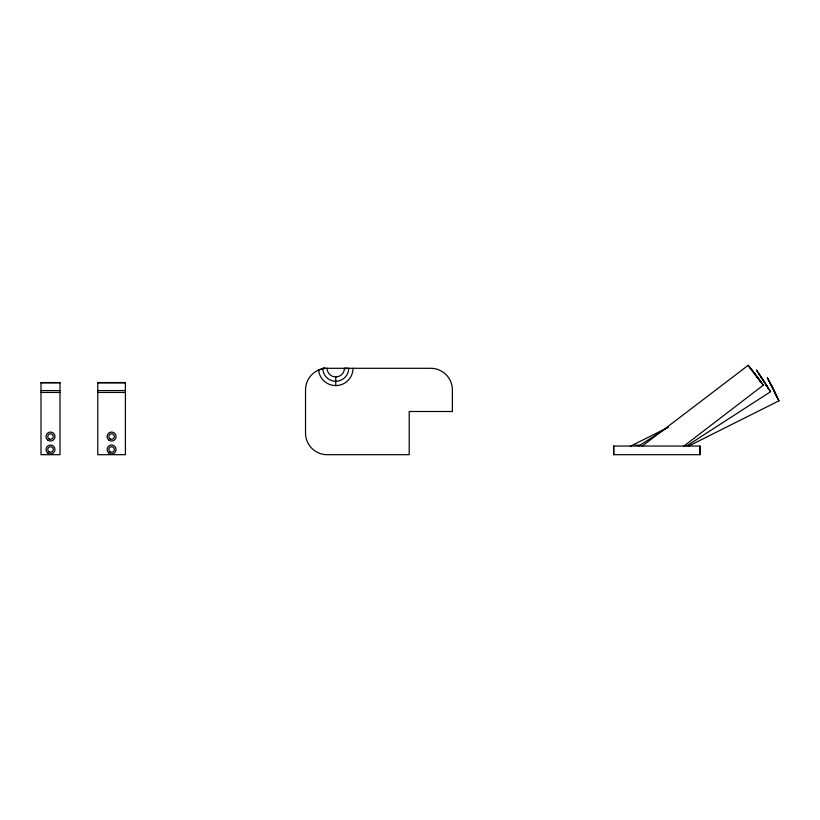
<?xml version="1.0" encoding="UTF-8"?>
<svg xmlns="http://www.w3.org/2000/svg" width="820" height="820" viewBox="0 0 820 820"><rect width="100%" height="100%" fill="white"/><g stroke="black" fill="none" stroke-linecap="round" stroke-linejoin="round"><path stroke-width="1.23" d="M688.677 446.049L778.969 400.816L773.608 389.52M683.89 446.049L763.379 385.133L756.399 375.775M642.265 446.049L748.209 365.31L755.23 374.248M686.514 446.049L770.585 391.714L769.549 390.422M638.647 446.049L668.156 427.107M630.734 446.049L664.938 428.952M666.076 428.388L668.351 427.251M322.455 368.815L318.58 370.066A17.271 17.271 0 0 0 336.641 385.564A17.271 17.271 0 0 0 353.03 368.303M344.687 368.303L344.4 368.303A8.508 8.508 0 0 1 341.561 374.678A9.563 9.563 0 0 1 338.537 376.472L335.39 376.964L332.582 376.349A9.666 9.666 0 0 1 329.968 374.668A8.548 8.548 0 0 1 327.098 368.303A4.295 0.851 -0.1 0 0 326.616 368.303L326.298 368.313M326.227 368.323L326.257 368.323A21.597 21.597 0 0 0 305.532 389.9L305.532 433.093A21.597 21.597 0 0 0 327.129 454.69L409.19 454.69L409.19 411.496L452.384 411.496L452.384 389.9A21.597 21.597 0 0 0 430.787 368.303L345.261 368.303A9.563 9.563 0 0 1 345.261 368.744M327.057 368.303L347.332 368.293M41 382.848L60.003 382.848M97.775 382.848L125.409 382.848M41 390.576L60.003 390.576M97.775 390.576L125.409 390.576M41 392.452L60.003 392.452M97.775 392.452L125.409 392.452M635.295 445.188L639.61 445.188M613.668 446.049L700.034 446.049L700.014 454.69L613.668 454.69L613.668 446.049L613.76 454.69M347.762 368.293L348.705 368.303A12.956 12.956 0 0 1 335.985 381.259A12.956 12.956 0 0 1 322.813 368.744M763.379 385.195L761.544 382.991M778.969 400.816L778.528 400.15M756.952 377.005L761.575 382.807L756.983 376.544M761.032 382.335L755.814 375.519M753.631 372.178L750.074 367.729L751.253 369.461M753.601 372.054L755.814 375.006M755.814 374.924L756.583 375.939M755.814 375.601L754.267 373.571M755.23 374.75L754.062 373.213M767.991 387.87L768.473 388.444L767.212 386.179M752.77 371.593L750.823 368.979M753.508 372.475L751.612 369.943M750.279 368.252L748.25 365.392M767.756 387.542L767.182 386.732M769.16 389.879L767.776 387.86M766.515 385.748L765.316 383.965M766.69 386.23L765.408 384.313M763.871 381.771L764.373 382.53M770.574 391.632L756.522 369.943L756.983 370.906M763.738 380.664L758.797 373.612M763.369 380.982L762.364 379.414M764.24 381.454L765.234 383.001M761.872 378.655L760.581 376.595M760.499 376.677L761.155 377.723M765.695 383.729L766.884 385.646M758.787 373.94L759.31 374.781M760.222 376.011L758.951 373.879M758.326 373.192L757.249 371.378M776.919 396.911L777.432 397.72L774.039 390.392M778.272 399.709L777.637 398.551M776.694 396.521L776.181 395.568M776.878 397.146L777.268 397.874M775.894 395.035L775.259 393.805M776.007 395.476L776.468 396.347M771.886 386.128L768.934 380.757L769.283 381.669M774.5 392.339L774.89 393.098M774.408 392.37L774.972 393.477M771.979 386.097L773.752 389.623M773.66 390.689L774.08 391.54M773.168 388.639L767.387 377.671L768.391 380.09M772.778 388.946L773.219 389.828M771.917 387.214L772.348 388.065M771.128 385.595L771.517 386.384M770.902 385.349L770.38 384.272L770.769 384.857M769.457 382.345L769.898 383.268M770.154 383.575L769.672 382.53M768.709 380.767L769.057 381.515M699.931 446.049L699.931 454.69M335.759 376.944L335.759 385.584M323.059 368.713A4.141 0.83 0 0 1 324.751 367.698M345.743 368.303A9.563 9.563 0 0 1 345.732 368.774M60.003 382.561L41 382.561L41 454.69L60.003 454.69L60.003 382.591M125.409 382.561L97.775 382.561L97.775 454.69L125.409 454.69L125.409 382.591M109.091 453.234A4.489 4.489 0 0 0 116.071 449.811A4.489 4.489 0 0 0 109.613 445.475A4.489 4.489 0 0 0 109.091 453.234M110.116 451.84A2.768 2.768 0 0 0 114.359 449.616A2.768 2.768 0 0 0 110.31 447.054A2.768 2.768 0 0 0 110.116 451.84M109.091 440.279A4.489 4.489 0 0 0 116.071 436.855A4.489 4.489 0 0 0 109.613 432.519A4.489 4.489 0 0 0 109.091 440.279M110.116 438.884A2.768 2.768 0 0 0 114.359 436.66A2.768 2.768 0 0 0 110.31 434.098A2.768 2.768 0 0 0 110.116 438.884M48.134 453.316A4.489 4.489 0 0 0 54.991 449.657A4.489 4.489 0 0 0 48.39 445.547A4.489 4.489 0 0 0 48.134 453.316M49.077 438.915A2.768 2.768 0 0 0 53.269 436.599A2.768 2.768 0 0 0 49.159 434.128A2.768 2.768 0 0 0 49.077 438.915M49.087 451.881A2.768 2.768 0 0 0 53.269 449.555A2.768 2.768 0 0 0 49.159 447.095A2.768 2.768 0 0 0 49.087 451.881M48.124 440.36A4.489 4.489 0 0 0 54.991 436.701A4.489 4.489 0 0 0 48.38 432.591A4.489 4.489 0 0 0 48.124 440.36"/></g></svg>
